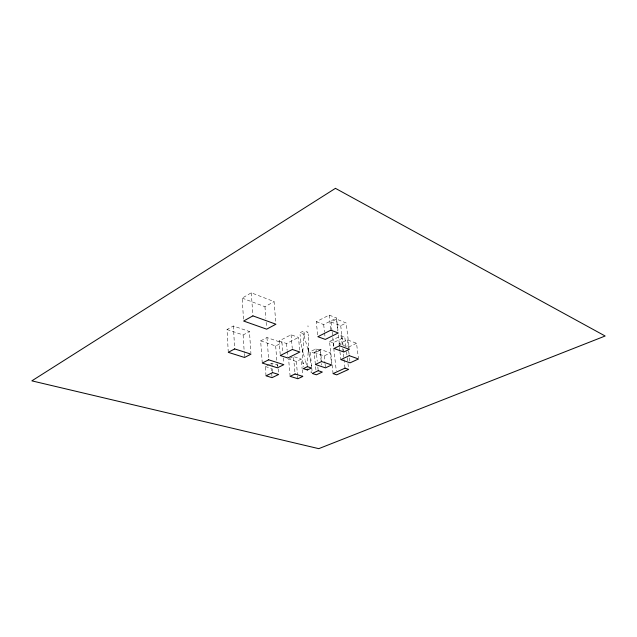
<?xml version="1.0" encoding="UTF-8"?>
<svg xmlns="http://www.w3.org/2000/svg" width="637" height="637" viewBox="0 0 637 637"><rect width="100%" height="100%" fill="white"/><g stroke="black" fill="none" stroke-linecap="round" stroke-linejoin="round"><path stroke-width="0.48" stroke-dasharray="3.19 2.39" d="M303.507 342.642L302.766 351.672L305.043 359.372M308.451 337.284L308.491 351.226L311.031 363.56M308.634 347.77L308.348 350.668M302.782 349.259L302.503 357.301L303.14 366.92M303.698 340.891L304.064 332.41A42.806 38.387 -8.2 0 0 303.968 330.754L299.908 332.832L303.913 334.282L307.942 332.219L303.945 330.754M308.332 350.796L308.491 351.226L308.539 348.813L309.096 353.248M308.149 352.277L307.297 364.667M243.509 319.121L242.164 298.116L251.297 292.805L274.077 301.604L275.765 322.242M242.164 298.116L264.952 306.708L274.077 301.604M228.269 352.341L227.027 329.528L233.357 326.001L249.465 331.535L250.906 353.161M227.027 329.528L243.135 334.974L249.465 331.535M262.261 363.042L260.652 340.891L266.975 337.562L281.976 342.722L282.78 352.261M280.224 354.554L279.102 340.954L291.053 334.775L298.482 337.427L299.669 350.079M317.656 334.823L316.286 321.733L329.154 315.084L336.535 317.998L338.056 331.113M260.652 340.891L275.662 345.963L281.976 342.722M279.102 340.954L286.546 343.526L298.482 337.427M316.286 321.733L323.692 324.559L336.535 317.998M332.012 330.794L331.017 321.948L336.487 319.161L346.17 322.975L349.243 348.383M331.017 321.948L340.715 325.714L346.17 322.975M266.019 375.83L265.334 366.53L269.435 364.483M270.255 364.077L271.895 363.257L277.899 365.168L276.259 365.972M289.413 358.559L293.506 356.537L295.074 373.975M333.079 373.624L329.52 341.464L341.201 335.723L344.8 337.077L345.851 345.891M311.62 366.554L310.147 351.743L315.976 348.885L320.053 350.31L321.605 365.12M329.52 341.464L333.135 342.778L344.8 337.077M315.928 369.866L314.152 352.42L320.315 349.41L330.356 352.938L331.582 364.03M290.114 376.34L288.601 358.965L296.316 361.498L301.213 359.109L302.121 368.727M320.053 350.31L314.232 353.153L310.147 351.743M339.816 350.764L339.019 343.884L347.348 339.839L356.529 343.279L358.368 357.978M314.152 352.42L324.209 355.892L330.356 352.938M356.529 343.279L348.224 347.245L339.019 343.884M265.334 366.53L271.338 368.401L272.055 377.653M294.366 356.824L301.213 359.109M307.902 349.45L304.112 335.922A42.13 37.886 3.1 0 1 303.889 334.282M305.418 360.653L305.625 361.362M305.704 361.641L306.524 364.874M303.093 352.858L301.237 344.617L300.067 334.497M347.348 339.839L348.574 350.167M348.694 351.019L349.251 355.669M349.514 357.97L350.103 362.843M346.552 351.767L347.133 356.656M347.253 357.636L347.834 362.533M347.953 363.512L348.423 367.43M340.715 325.714L343.009 345.182M343.47 349.076L343.813 351.998M341.201 335.723L342.236 344.569M342.698 348.495L343.853 358.32M343.972 359.308L345.007 368.146M336.487 319.161L337.857 331.001M338.311 334.943L339.569 345.795M339.927 351.751L340.843 359.618M332.124 331.773L332.681 336.686M332.793 337.674L334.011 348.487M333.135 342.778L336.296 370.941M329.154 315.084L330.738 329.233M323.692 324.559L324.496 331.988M324.599 332.912L325.101 337.554M324.209 355.892L324.989 363.257M325.093 364.173L325.483 367.86M320.315 349.41L321.589 361.545M311.254 365.614L311.206 365.2M315.976 348.885L317.242 361.211M317.831 366.896L318.118 369.747M311.27 365.749L311.326 366.307M308.109 333.852L308.34 336.105M311.716 367.541L312.114 371.49M302.209 369.683L302.75 375.456M296.316 361.498L297.535 374.914M297.622 375.87L297.885 378.744M291.053 334.775L292.279 348.495M286.546 343.526L287.128 350.278M287.215 351.242L287.717 357.031M283.258 357.986L283.664 362.756M278.194 368.887L278.496 372.605M275.662 345.963L277.039 363.058M277.111 364.014L277.421 367.812M271.895 363.257L272.548 371.674M264.952 306.708L265.844 318.428M266.147 322.33L266.521 327.211M266.975 337.562L268.671 359.809M251.297 292.805L252.833 314.909M243.135 334.974L244.25 352.579M244.313 353.559L244.56 357.468M233.357 326.001L234.687 348.925M300.115 342.069A40.641 0.557 85 0 1 300.186 342.913M308.061 326.892A44.447 1.194 85 0 1 307.958 325.746"/><path stroke-width="0.96" d="M307.36 369.962L311.493 367.995L307.432 366.673L303.3 368.648L307.36 369.962A43.332 39.709 -7 0 0 307.313 369.102M311.214 371.865A41.445 1.648 85.3 0 1 311.27 372.51M303.491 363.631A45.378 1.6 85.4 0 1 303.435 362.994M307.4 366.673A43.308 39.55 7.1 0 1 307.329 365.813M335.444 188.345L31.85 380.854L318.763 448.655L605.15 336.01L335.444 188.345M252.897 315.872L243.629 321.032L266.672 329.17L275.925 324.209L252.897 315.872M234.687 348.925L228.269 352.341L244.56 357.468L250.978 354.14L234.687 348.925M268.671 359.809L262.261 363.042L277.421 367.812L283.823 364.667L268.671 359.809M292.367 349.474L280.304 355.526L287.797 357.994L299.852 352.022L292.367 349.474M330.842 330.173L317.847 336.694L325.3 339.417L338.271 332.984L330.842 330.173M272.62 372.613L266.019 375.83L272.055 377.653L278.648 374.468L272.62 372.613M339.569 345.795L334.011 348.487L343.813 351.998L349.363 349.363L339.569 345.795M295.074 373.975L290.114 376.34L297.885 378.744L302.846 376.419L295.074 373.975M321.589 361.545L315.379 364.499L325.483 367.86L331.686 364.953L321.589 361.545M349.251 355.669L340.843 359.618L350.103 362.843L358.496 358.965L349.251 355.669M318.221 370.694L312.305 373.465L316.422 374.787L322.33 372.032L318.221 370.694M345.007 368.146L333.079 373.624L336.734 374.827L348.654 369.388L345.007 368.146"/></g></svg>
